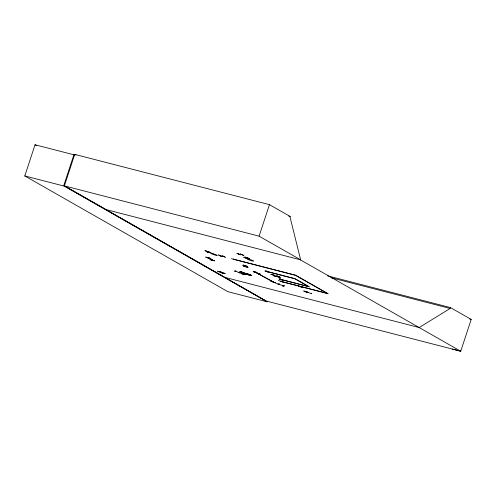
<?xml version="1.0" encoding="UTF-8"?>
<svg xmlns="http://www.w3.org/2000/svg" width="496" height="496" viewBox="0 0 496 496"><rect width="100%" height="100%" fill="white"/><g stroke="black" fill="none" stroke-linecap="round" stroke-linejoin="round"><path stroke-width="0.74" d="M260.047 273.897L256.767 273.29L259.91 273.823M247.994 267.449L243.282 265.992L248 267.499M241.323 271.944L241.329 271.932A3.088 0.353 18.2 0 1 245.613 273.718A3.088 0.353 18.2 0 1 241.106 272.54A3.088 0.353 18.2 0 1 241.341 271.969L241.323 271.944A3.088 0.353 18.2 0 1 245.619 273.699A3.088 0.353 18.2 0 1 241.099 272.552A3.088 0.353 18.2 0 1 241.335 271.982L241.341 271.876M241.335 273.68L245.52 274.765M247.442 273.835L247.442 273.848A3.088 0.353 18.2 0 0 247.219 274.455A3.088 0.353 18.2 0 0 251.732 275.621A3.088 0.353 18.2 0 0 247.461 273.873L247.448 273.86A3.088 0.353 18.2 0 0 247.225 274.443A3.088 0.353 18.2 0 0 251.739 275.609A3.088 0.353 18.2 0 0 247.454 273.885M249.252 259.272L249.252 259.284A3.088 0.353 18.2 0 0 249.035 259.892A3.088 0.353 18.2 0 0 253.543 261.057A3.088 0.353 18.2 0 0 249.271 259.321L249.259 259.296M212.207 259.42L208.091 258.435M214.669 260.846L210.347 259.724L214.545 260.815M247.343 266.414L243.052 265.23M247.256 266.315L243.021 265.286M211.203 253.065L206.807 251.894L211.166 253.084M278.448 280.426L282.925 282.063M275.026 275.379L270.81 274.319L275.001 275.404M294.717 278.727L264.963 270.983L295.114 278.696L309.535 286.917L279.074 278.95M249.395 258.577L244.77 257.002L249.432 258.583M24.8 175.937L64.282 186.136L267.282 301.847L227.8 291.648L24.8 175.937L35.049 144.764L74.536 154.957M73.966 154.585L63.798 185.498L105.927 209.566M64.282 186.136L74.729 154.374L269.452 204.656L290.234 216.504L290.042 217.087L300.657 259.848L300.198 259.73L460.734 351.236L471.2 319.412L450.424 307.57L327.589 275.85M217.75 271.225C231.489 274.759 223.175 274.17 217.75 271.225L220.788 271.758M105.468 209.442L300.688 259.867L259.098 236.158L269.452 204.656M419.176 327.552L450.12 308.475L450.424 307.57M248.298 258.881L243.703 257.263L248.36 258.838M298.332 286.13L303.013 287.475L298.381 286.136M275.168 282.683L270.692 281.046M270.76 281.027L275.23 282.67M205.034 250.691L209.38 251.949L205.022 250.765M205.84 257.139L210.031 258.174M209.92 258.149L205.716 257.071M213.001 253.617L212.982 253.698A3.094 0.353 18.2 0 0 212.753 254.293A3.094 0.353 18.2 0 0 217.279 255.459A3.094 0.353 18.2 0 0 212.989 253.723M212.406 259.538L207.973 258.366M231.434 258.683L295.802 275.268L328.197 293.737L280.507 281.288L327.775 293.496M243.114 273.408L238.923 272.341L243.226 273.439M240.393 254.795L236.834 253.276L240.25 254.777M221.197 256.283L218.445 254.907M221.359 256.308L218.587 254.938M256.246 272.236L253.202 271.672M256.116 272.18L253.183 271.69M243.288 265.062L245.656 266.358L243.517 265.131M257.319 273.023L259.656 274.338L257.523 273.116M259.427 274.269L257.474 273.067M273.383 282.503L274.84 282.447M274.815 282.391L273.16 282.466M279.57 284.134L278.2 284.233M279.397 284.096L277.903 284.196L278.213 284.307M306.181 292.082L306.782 291.679M311.172 293.533L306.59 291.983M311.141 293.787L311.562 293.316M245.942 258.025L246.177 258.1M246.059 258.007L247.107 257.883M240.715 272.769L239.463 272.967M278.95 284.27L283.346 285.876M284.183 285.808L282.776 285.932M284.382 285.901L282.701 285.944L284.134 285.832M280.401 281.269L280.748 281.356L280.432 281.288M245.514 266.637L245.427 266.129M207.867 257.678L210 258.887M233.461 259.222L233.845 259.383M210.236 259.042L212.313 260.226M219.951 255.645L223.876 256.587M207.13 251.336L209.083 252.514M279.465 277.165L278.566 276.991L279.155 277.059C275.503 275.987 281.468 277.462 279.608 277.171L280.767 277.555M241.583 254.609L241.812 254.653M241.986 254.727L238.657 254.051M241.062 272.93L243.158 274.071M210.149 258.924L208.053 257.722M212.517 260.288L210.471 259.098M245.191 265.85L245.018 265.875M267.332 271.647L267.251 271.597M258.552 273.705L258.98 273.811M259.048 273.86L258.738 273.786M221.811 272.998L224.874 273.47M281.213 279.57L280.947 279.465M254.702 272.019L255.136 272.168M258.032 273.42L258.187 273.532M245.706 266.749L245.415 266.073M239.903 272.837L235.526 271.219M278.591 284.14L274.152 282.522M222.667 255.893L225.413 257.3L222.518 255.849M452.296 349.066L460.734 351.236L266.005 300.954L225.792 278.027L265.844 300.911M288.734 216.113L290.234 216.504M259.098 236.158L64.368 185.876L224.905 277.382M330.857 277.679L450.12 308.475M469.7 319.027L471.2 319.412M233.486 259.222L296.224 275.509M266.16 270.977L268.063 272.143M268.131 272.13L265.999 270.903M280.166 278.932L282.298 280.184L279.998 278.882M279.105 279.006L308.301 286.471M272.98 281.883L257.746 273.451L273.085 281.846M419.635 327.67L224.446 277.264L106.144 209.827M242.904 265.242L247.622 266.755M277.896 276.266L276.439 275.776L277.754 276.26C275.813 276.123 280.166 276.508 278.2 276.371L279.366 276.756M279.329 284.084L279.645 284.202M254.746 272.037L258.36 273.569M243.852 255.465L240.275 253.952L243.852 255.502M295.405 275.299L326.963 293.285M294.295 278.492L308.723 286.713M74.729 154.374L76.068 155.136M266.395 271.281L266.817 271.523M280.401 279.267L280.823 279.502M35.049 144.764L36.394 145.526M233.3 259.129L233.721 259.371M245.433 274.71L241.248 273.625M303.806 291.003L308.444 292.466L303.8 291.04M273.203 275.646L277.444 276.793L273.197 275.677M235.916 271.027L234.472 271.157L235.935 271.027M305.964 292.026L306.813 291.741L305.982 292.026M221.644 272.391L221.185 272.248L221.644 272.391"/></g></svg>
